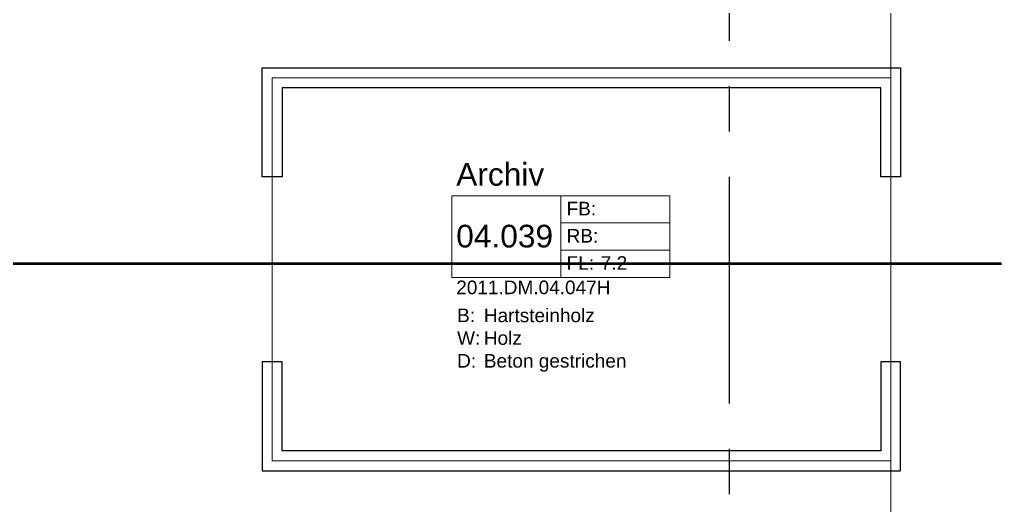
# Model space of a CAD drawing. Header units: millimetres. Extents: x -5 to 111, y -3 to 86.
# Drawn here: x 11.19 to 16.61, y 35.19 to 37.87 of the extents above; entities that cross this region are included whole.
import ezdxf

# ---------------------------------------------------------------- set-up
doc = ezdxf.new("R2010")
doc.units = ezdxf.units.MM
doc.linetypes.add('MITTE', pattern=[2, 1.25, -0.25, 0.25, -0.25])
for name, color, linetype, lineweight in [('A1------J-', 10, 'Continuous', 50), ('A1E00---E-', 3, 'MITTE', 25), ('A1M11---E-', 3, 'Continuous', 25), ('A1Z21---E-', 210, 'Continuous', 18), ('A1Z29---T-', 5, 'Continuous', 18)]:
    doc.layers.add(name, color=color, linetype=linetype, lineweight=lineweight)
doc.styles.add('ARIAL', font='ARIAL.TTF')

# ---------------------------------------------------------------- blocks, each defined once
blk = doc.blocks.new('bbl-raumstempel')
for points in [[(0, 0), (0, -0.45), (1.2, -0.45), (1.2, 0), (0, 0)], [(0.6, -0.45), (0.6, 0)], [(0.6, -0.15), (1.2, -0.15)], [(0.6, -0.3), (1.2, -0.3)], [(1.2, -0.3), (1.2, -0.45)]]:
    blk.add_lwpolyline(points)
at = {"style": 'ARIAL'}
for s, p in [('FB:', (0.6318, -0.1083)), ('RB:', (0.6318, -0.2583)), ('FL:', (0.6318, -0.4083)), ('B:', (0.0282, -0.6971)), ('W:', (0.0282, -0.8221)), ('D:', (0.0282, -0.9478))]:
    blk.add_text(s, height=0.075, dxfattribs=at).set_placement(p)
for tag, p, height in [('RAUMBEZ', (0.0233, 0.0555), 0.125), ('FB', (0.8201, -0.1083), 0.075), ('RNR1', (0.0233, -0.285), 0.125), ('RB', (0.8201, -0.2583), 0.075), ('FLAECHE', (0.8201, -0.4083), 0.075), ('RNR2', (0.0233, -0.5428), 0.075), ('B', (0.1756, -0.6971), 0.075), ('W', (0.1756, -0.8221), 0.075), ('D', (0.1756, -0.9478), 0.075)]:
    blk.add_attdef(tag, p, '', height=height, dxfattribs=at)
blk = doc.blocks.new('2011.DM.04.047H', base_point=(12.58, 37.545))
at = {"layer": 'A1Z21---E-'}
blk.add_lwpolyline([(12.58, 37.545), (15.99, 37.545), (15.99, 35.4339), (12.58, 35.4339)], close=True, dxfattribs=at)
at = {"layer": 'A1Z21---E-', "style": 'ARIAL', "flags": 1}
blk.add_attdef('C_NUMBER', (12.58, 37.545), '', height=10, dxfattribs=at)
blk = doc.blocks.new('2011.DM.04.048H', base_point=(22.85, 22.325))
at = {"layer": 'A1Z21---E-'}
blk.add_lwpolyline([(22.85, 22.325), (15.99, 22.325), (15.99, 37.545), (15.99, 37.945), (15.99, 37.945), (19.1974, 37.945), (19.1974, 37.945), (19.4597, 37.945), (19.4597, 37.945), (22.345, 37.945), (22.3494, 37.9533), (22.3813, 37.9246), (22.8225, 37.9246), (22.85, 37.9494), (22.85, 32.625), (22.35, 32.625), (22.35, 32.175), (22.85, 32.175), (22.85, 26.875), (22.35, 26.875), (22.35, 26.425), (22.85, 26.425), (22.85, 22.325)], close=True, dxfattribs=at)
at = {"layer": 'A1Z21---E-', "style": 'ARIAL', "flags": 1}
blk.add_attdef('C_NUMBER', (22.85, 22.325), '', height=10, dxfattribs=at)
blk = doc.blocks.new('2011.DM.04.049V', base_point=(35.55, 47.1039))
at = {"layer": 'A1Z21---E-'}
blk.add_lwpolyline([(15.99, 26.7265), (15.99, 27.2658), (12.5853, 27.2658), (12.5853, 33.5121), (15.9847, 33.5121), (15.99, 33.5121), (15.99, 35.4339), (12.58, 35.4339), (12.58, 37.545), (15.99, 37.545), (15.99, 37.945), (15.3271, 37.945), (15.3241, 37.9498), (15.2994, 37.925), (14.875, 37.925), (14.55, 37.925), (14.55, 42.495), (12.5866, 42.495), (12.5866, 43.75), (10.725, 43.75), (10.725, 43.18), (10.7, 43.18), (10.701, 20.4745)], dxfattribs=at)
at = {"layer": 'A1Z21---E-', "style": 'ARIAL', "flags": 1}
blk.add_attdef('C_NUMBER', (35.55, 47.1039), '', height=10, dxfattribs=at)

msp = doc.modelspace()

# ---------------------------------------------------------------- linework, layer by layer
at = {"layer": 'A1------J-', "flags": 128}
msp.add_lwpolyline([(16.6, 36.52), (-0.15, 36.52), (-0.15, 37.18)], dxfattribs=at)
at = {"layer": 'A1E00---E-'}
msp.add_line((15.1, 79), (15.1, 14.9776), dxfattribs=at)
at = {"layer": 'A1M11---E-'}
for p, q in [((12.525, 37), (12.525, 37.6)), ((12.525, 37.6), (16.045, 37.6)), ((16.045, 37.6), (16.045, 37)), ((15.935, 37.49), (12.635, 37.49)), ((12.635, 37.49), (12.635, 37)), ((15.935, 37), (15.935, 37.49)), ((12.635, 37), (12.525, 37)), ((16.045, 37), (15.935, 37)), ((12.525, 35.979), (12.525, 35.379)), ((12.635, 35.979), (12.525, 35.979)), ((12.635, 35.4888), (12.635, 35.979)), ((16.045, 35.979), (15.935, 35.979)), ((15.935, 35.979), (15.935, 35.489)), ((16.045, 35.3787), (16.045, 35.979)), ((15.935, 35.489), (12.635, 35.4888)), ((12.525, 35.379), (16.045, 35.3787))]:
    msp.add_line(p, q, dxfattribs=at)

# ---------------------------------------------------------------- block references
at = {"layer": 'A1Z21---E-'}
for name, p in [('2011.DM.04.049V', (35.55, 47.1039)), ('2011.DM.04.048H', (22.85, 22.325)), ('2011.DM.04.047H', (12.58, 37.545))]:
    msp.add_blockref(name, p, dxfattribs=at)
at = {"layer": 'A1Z29---T-'}
msp.add_blockref('bbl-raumstempel', (13.5717, 36.8953), dxfattribs=at).add_auto_attribs({'FLAECHE': '7.2', 'RAUMBEZ': 'Archiv', 'RNR1': '04.039', 'RNR2': '2011.DM.04.047H', 'B': 'Hartsteinholz', 'W': 'Holz', 'D': 'Beton gestrichen'})

doc.saveas('drawing.dxf')
